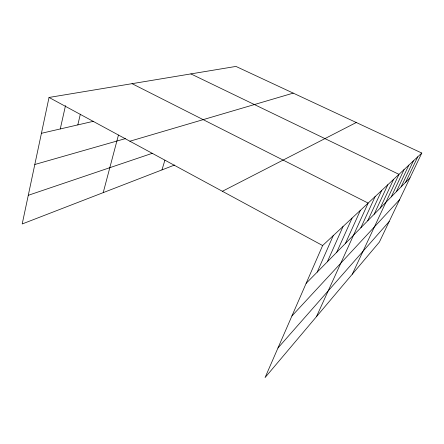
<?xml version="1.0" encoding="UTF-8"?>
<svg xmlns="http://www.w3.org/2000/svg" width="444" height="444" viewBox="0 0 444 444"><rect width="100%" height="100%" fill="white"/><g stroke="black" fill="none" stroke-linecap="round" stroke-linejoin="round"><path stroke-width="0.67" d="M421.8 153.052L322.622 245.538L265.062 377.578L379.404 242.052L421.8 153.052L235.947 66.422L49.029 97.452L22.2 223.965L174.559 165.035M60.262 128.949L65.496 105.628M77.817 124.897L80.342 114.169M103.219 192.629L118.448 135.081M161.971 169.902L164.891 160.212M317.177 272.133L333.261 235.62M327.339 261.805L343.04 226.501M336.73 252.264L352.059 218.087M345.438 243.417L360.406 210.306M316.444 316.672L368.148 203.086L132.051 83.672M360.855 227.755L375.147 196.559M367.715 220.785L381.685 190.459M374.148 214.252L387.812 184.748M380.192 208.108L393.562 179.387M352.286 274.192L398.967 174.342L190.898 73.898M391.258 196.87L404.062 169.591M396.331 191.719L408.874 165.113M401.132 186.841L413.42 160.872M405.677 182.218L417.721 156.86M277.955 347.996L389.188 221.506M291.908 315.995L399.589 199.683M306.144 283.339L409.995 177.833M222.383 191.281L356.271 122.511M28.277 195.305L152.22 153.33M129.887 141.22L293.223 93.123M34.81 164.502L125.391 138.617M41.425 133.3L93.556 121.268M49.029 97.452L322.622 245.538"/></g></svg>
